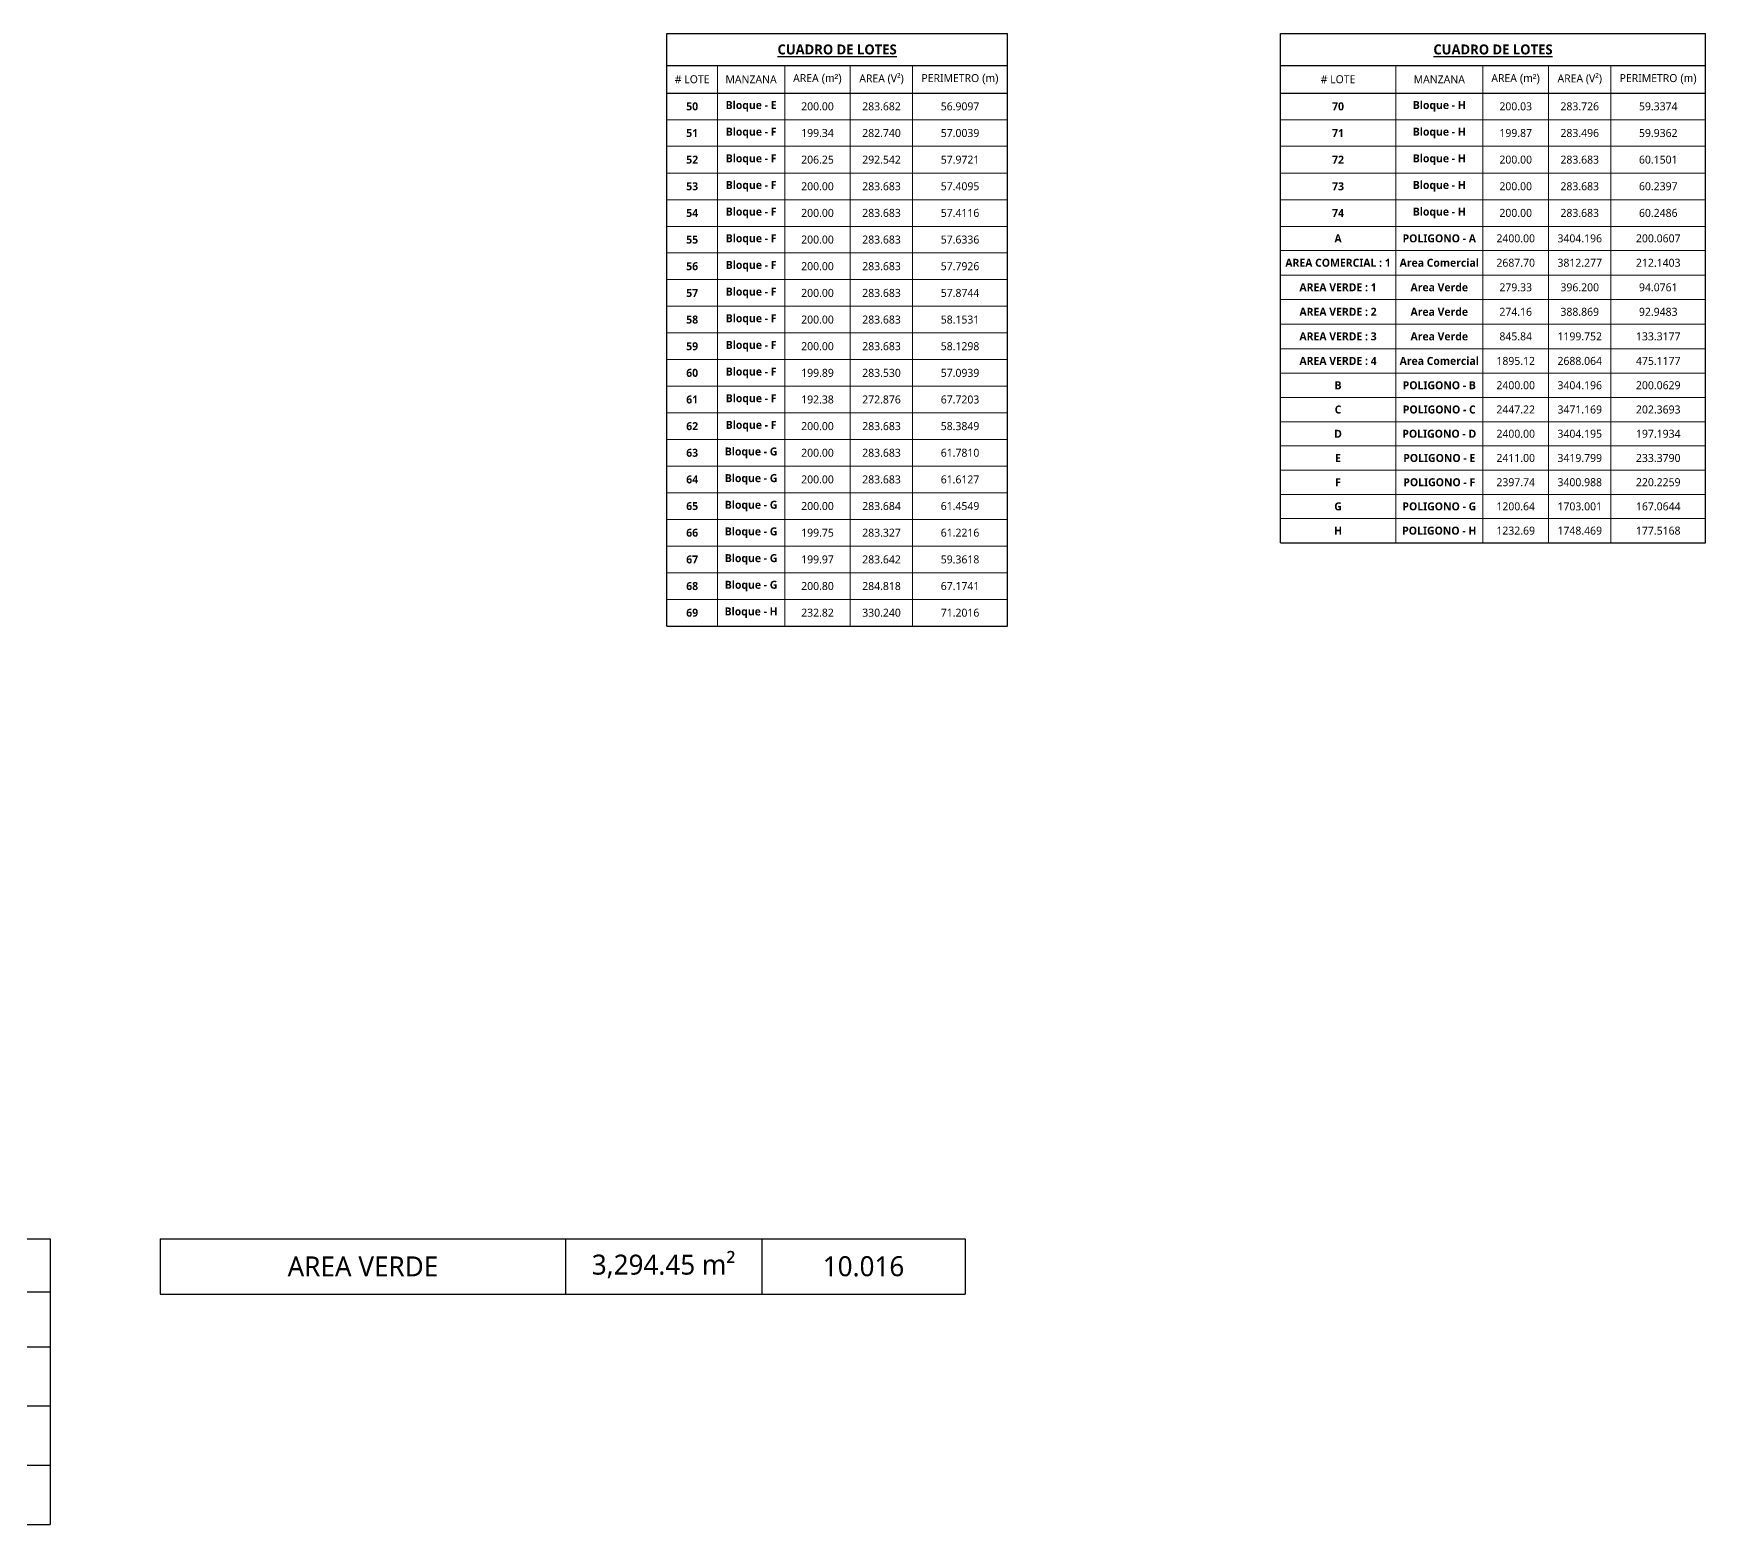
# Model space of a CAD drawing. Header units: millimetres. Extents: x 86 to 591881, y 99 to 1307229.
# Drawn here: x 590933.4 to 591142.3, y 1306850.6 to 1307037 of the extents above; entities that cross this region are included whole.
import ezdxf

# ---------------------------------------------------------------- set-up
doc = ezdxf.new("R2010")
doc.units = ezdxf.units.MM
for name, color, linetype in [('C-ANNO-TABL', 1, 'Continuous'), ('C-ANNO-TABL-TEXT', 150, 'Continuous'), ('C-ANNO-TABL-TITL', 150, 'Continuous'), ('C-ANNO-TABL-TTBL', 5, 'Continuous')]:
    doc.layers.add(name, color=color, linetype=linetype)
doc.layers.add('COTAS', color=40, linetype='Continuous', lineweight=5)
doc.styles.add('ST - ETIQUETAS', font='', dxfattribs={"height": 2.5})
doc.styles.get('ST - ETIQUETAS').set_extended_font_data('Roboto Thin')

# ---------------------------------------------------------------- blocks, each defined once
blk = doc.blocks.new('*T197')
at = {"layer": 'COTAS', "color": 0, "linetype": 'ByBlock', "lineweight": -2, "transparency": 16777216}
for p, q in [((0, 0), (100.58, 0)), ((0, 0), (0, -13.47)), ((100.58, 0), (100.58, -13.47)), ((0, -6.62), (100.58, -6.62)), ((50.64, -6.62), (50.64, -13.47)), ((75.15, -6.62), (75.15, -13.47))]:
    blk.add_line(p, q, dxfattribs=at)
at = {"layer": 'COTAS', "color": 4, "linetype": 'ByBlock', "lineweight": -2, "transparency": 16777216}
for p, q in [((114.33, 0), (214.91, 0)), ((114.33, 0), (114.33, -6.89)), ((164.97, 0), (164.97, -6.89)), ((189.48, 0), (189.48, -6.89)), ((214.91, 0), (214.91, -6.89)), ((114.33, -6.89), (214.91, -6.89)), ((0, -13.47), (100.58, -13.47)), ((0, -13.47), (0, -35.71)), ((50.64, -13.47), (50.64, -35.71)), ((75.15, -13.47), (75.15, -35.71)), ((100.58, -13.47), (100.58, -35.71)), ((0, -20.88), (100.58, -20.88)), ((0, -28.29), (100.58, -28.29)), ((0, -35.71), (100.58, -35.71))]:
    blk.add_line(p, q, dxfattribs=at)
at = {"layer": 'COTAS', "color": 0, "transparency": 16777216, "char_height": 2.5, "attachment_point": 5, "style": 'ST - ETIQUETAS'}
for s, insert, width in [('CUADRO DE APROVECHAMIENTO DE AREAS', (50.29, -3.31), 100.4601), ('AREAS', (25.32, -10.04), 50.5179), ('TOTAL', (62.89, -10.04), 24.3937), ('PORCENTAJE', (87.87, -10.04), 25.3085)]:
    blk.add_mtext(s, dxfattribs=dict(at, insert=insert, width=width))
at = {"layer": 'COTAS', "color": 3, "transparency": 16777216, "char_height": 2.5, "attachment_point": 5, "style": 'ST - ETIQUETAS'}
for s, insert, width in [('3,294.45 m²', (177.22, -3.44), 24.3937), ('AREA VERDE', (139.65, -3.44), 50.5179), ('10.016', (202.2, -3.44), 25.3085), ('AREA TOTAL DE TERRENO', (25.32, -17.18), 50.5179), ('32,891.24 m²', (62.89, -17.18), 24.3937), ('100.000', (87.87, -17.18), 25.3085), ('19,576.89 m²', (62.89, -24.59), 24.3937), ('AREA DE LOTES', (25.32, -24.59), 50.5179), ('59.520', (87.87, -24.59), 25.3085), ('AREA DE CALLES', (25.32, -32), 50.5179), ('10,019.678 m²', (62.89, -32), 24.3937), ('30.463', (87.87, -32), 25.3085)]:
    blk.add_mtext(s, dxfattribs=dict(at, insert=insert, width=width))
blk = doc.blocks.new('*T199')
at = {"layer": 'COTAS', "color": 4, "linetype": 'ByBlock', "lineweight": -2, "transparency": 16777216}
for p, q in [((0, 0), (100.58, 0)), ((0, 0), (0, -6.89)), ((50.64, 0), (50.64, -6.89)), ((75.15, 0), (75.15, -6.89)), ((100.58, 0), (100.58, -6.89)), ((0, -6.89), (100.58, -6.89))]:
    blk.add_line(p, q, dxfattribs=at)
at = {"layer": 'COTAS', "color": 3, "transparency": 16777216, "char_height": 2.5, "attachment_point": 5, "style": 'ST - ETIQUETAS'}
for s, insert, width in [('3,294.45 m²', (62.89, -3.44), 24.3937), ('AREA VERDE', (25.32, -3.44), 50.5179), ('10.016', (87.87, -3.44), 25.3085)]:
    blk.add_mtext(s, dxfattribs=dict(at, insert=insert, width=width))

msp = doc.modelspace()

# ---------------------------------------------------------------- linework, layer by layer
at = {"layer": 'C-ANNO-TABL', "color": 4, "linetype": 'Continuous', "lineweight": 30}
for p, q in [((591012.52, 1307032.99), (591055.06, 1307032.99)), ((591089.18, 1307032.99), (591142.3, 1307032.99)), ((591012.52, 1307029.55), (591055.06, 1307029.55)), ((591089.18, 1307029.55), (591142.3, 1307029.55))]:
    msp.add_line(p, q, dxfattribs=at)
at = {"layer": 'C-ANNO-TABL', "color": 1, "linetype": 'Continuous', "lineweight": 15}
for p, q in [((591018.84, 1306962.93), (591018.84, 1307032.99)), ((591027.24, 1306962.93), (591027.24, 1307032.99)), ((591035.44, 1306962.93), (591035.44, 1307032.99)), ((591043.23, 1306962.93), (591043.23, 1307032.99)), ((591103.58, 1306973.33), (591103.58, 1307032.99)), ((591114.47, 1306973.33), (591114.47, 1307032.99)), ((591122.68, 1306973.33), (591122.68, 1307032.99)), ((591130.47, 1306973.33), (591130.47, 1307032.99))]:
    msp.add_line(p, q, dxfattribs=at)
at = {"layer": 'C-ANNO-TABL', "color": 8, "linetype": 'Continuous', "lineweight": 15}
for p, q in [((591012.52, 1307026.22), (591055.06, 1307026.22)), ((591089.18, 1307026.22), (591142.3, 1307026.22)), ((591012.52, 1307022.89), (591055.06, 1307022.89)), ((591089.18, 1307022.89), (591142.3, 1307022.89)), ((591012.52, 1307019.55), (591055.06, 1307019.55)), ((591089.18, 1307019.55), (591142.3, 1307019.55)), ((591012.52, 1307016.22), (591055.06, 1307016.22)), ((591089.18, 1307016.22), (591142.3, 1307016.22)), ((591012.52, 1307012.89), (591055.06, 1307012.89)), ((591089.18, 1307012.89), (591142.3, 1307012.89)), ((591012.52, 1307009.56), (591055.06, 1307009.56)), ((591089.18, 1307009.86), (591142.3, 1307009.86)), ((591012.52, 1307006.23), (591055.06, 1307006.23)), ((591089.18, 1307006.8), (591142.3, 1307006.8)), ((591012.52, 1307002.9), (591055.06, 1307002.9)), ((591089.18, 1307003.73), (591142.3, 1307003.73)), ((591089.18, 1307000.66), (591142.3, 1307000.66)), ((591012.52, 1306999.57), (591055.06, 1306999.57)), ((591089.18, 1306997.6), (591142.3, 1306997.6)), ((591012.52, 1306996.24), (591055.06, 1306996.24)), ((591089.18, 1306994.53), (591142.3, 1306994.53)), ((591012.52, 1306992.91), (591055.06, 1306992.91)), ((591089.18, 1306991.5), (591142.3, 1306991.5)), ((591012.52, 1306989.58), (591055.06, 1306989.58)), ((591089.18, 1306988.47), (591142.3, 1306988.47)), ((591012.52, 1306986.24), (591055.06, 1306986.24)), ((591089.18, 1306985.45), (591142.3, 1306985.45)), ((591012.52, 1306982.91), (591055.06, 1306982.91)), ((591089.18, 1306982.42), (591142.3, 1306982.42)), ((591012.52, 1306979.58), (591055.06, 1306979.58)), ((591089.18, 1306979.39), (591142.3, 1306979.39)), ((591012.52, 1306976.25), (591055.06, 1306976.25)), ((591089.18, 1306976.36), (591142.3, 1306976.36)), ((591012.52, 1306972.92), (591055.06, 1306972.92)), ((591012.52, 1306969.59), (591055.06, 1306969.59)), ((591012.52, 1306966.26), (591055.06, 1306966.26))]:
    msp.add_line(p, q, dxfattribs=at)
at = {"layer": 'C-ANNO-TABL-TTBL', "color": 4, "linetype": 'Continuous', "lineweight": 30}
for p, q in [((591012.52, 1307037), (591055.06, 1307037)), ((591012.52, 1306962.93), (591012.52, 1307037)), ((591055.06, 1306962.93), (591055.06, 1307037)), ((591089.18, 1307037), (591142.3, 1307037)), ((591089.18, 1306973.33), (591089.18, 1307037)), ((591142.3, 1306973.33), (591142.3, 1307037)), ((591089.18, 1306973.33), (591142.3, 1306973.33)), ((591012.52, 1306962.93), (591055.06, 1306962.93))]:
    msp.add_line(p, q, dxfattribs=at)

# ---------------------------------------------------------------- block references
for name, p in [('*T197', (590834.89, 1306886.33)), ('*T199', (590949.22, 1306886.33))]:
    msp.add_blockref(name, p)

# ---------------------------------------------------------------- texts
at = {"layer": 'C-ANNO-TABL-TEXT', "color": 2, "linetype": 'Continuous', "lineweight": -3, "char_height": 1, "attachment_point": 5, "style": 'ST - ETIQUETAS'}
for s, insert in [('{\\fRoboto Thin|b1|i0|c0|p2;\\C256;50}', (591015.68, 1307027.88)), ('{\\fRoboto Thin|b1|i0|c0|p2;\\C2;Bloque - E}', (591023.04, 1307027.88)), ('{\\C2;200.00}', (591031.34, 1307027.88)), ('{\\C2;283.682}', (591039.34, 1307027.88)), ('{\\C2;56.9097}', (591049.15, 1307027.88)), ('{\\fRoboto Thin|b1|i0|c0|p2;\\C256;70}', (591096.38, 1307027.88)), ('{\\fRoboto Thin|b1|i0|c0|p2;\\C2;Bloque - H}', (591109.03, 1307027.88)), ('{\\C2;200.03}', (591118.58, 1307027.88)), ('{\\C2;283.726}', (591126.58, 1307027.88)), ('{\\C2;59.3374}', (591136.39, 1307027.88)), ('{\\fRoboto Thin|b1|i0|c0|p2;\\C256;51}', (591015.68, 1307024.55)), ('{\\fRoboto Thin|b1|i0|c0|p2;\\C2;Bloque - F}', (591023.04, 1307024.55)), ('{\\C2;199.34}', (591031.34, 1307024.55)), ('{\\C2;282.740}', (591039.34, 1307024.55)), ('{\\C2;57.0039}', (591049.15, 1307024.55)), ('{\\fRoboto Thin|b1|i0|c0|p2;\\C256;71}', (591096.38, 1307024.55)), ('{\\fRoboto Thin|b1|i0|c0|p2;\\C2;Bloque - H}', (591109.03, 1307024.55)), ('{\\C2;199.87}', (591118.58, 1307024.55)), ('{\\C2;283.496}', (591126.58, 1307024.55)), ('{\\C2;59.9362}', (591136.39, 1307024.55)), ('{\\fRoboto Thin|b1|i0|c0|p2;\\C256;52}', (591015.68, 1307021.22)), ('{\\fRoboto Thin|b1|i0|c0|p2;\\C2;Bloque - F}', (591023.04, 1307021.22)), ('{\\C2;206.25}', (591031.34, 1307021.22)), ('{\\C2;292.542}', (591039.34, 1307021.22)), ('{\\C2;57.9721}', (591049.15, 1307021.22)), ('{\\fRoboto Thin|b1|i0|c0|p2;\\C256;72}', (591096.38, 1307021.22)), ('{\\fRoboto Thin|b1|i0|c0|p2;\\C2;Bloque - H}', (591109.03, 1307021.22)), ('{\\C2;200.00}', (591118.58, 1307021.22)), ('{\\C2;283.683}', (591126.58, 1307021.22)), ('{\\C2;60.1501}', (591136.39, 1307021.22)), ('{\\fRoboto Thin|b1|i0|c0|p2;\\C256;53}', (591015.68, 1307017.89)), ('{\\fRoboto Thin|b1|i0|c0|p2;\\C2;Bloque - F}', (591023.04, 1307017.89)), ('{\\C2;200.00}', (591031.34, 1307017.89)), ('{\\C2;283.683}', (591039.34, 1307017.89)), ('{\\C2;57.4095}', (591049.15, 1307017.89)), ('{\\fRoboto Thin|b1|i0|c0|p2;\\C256;73}', (591096.38, 1307017.89)), ('{\\fRoboto Thin|b1|i0|c0|p2;\\C2;Bloque - H}', (591109.03, 1307017.89)), ('{\\C2;200.00}', (591118.58, 1307017.89)), ('{\\C2;283.683}', (591126.58, 1307017.89)), ('{\\C2;60.2397}', (591136.39, 1307017.89)), ('{\\fRoboto Thin|b1|i0|c0|p2;\\C2;Bloque - F}', (591023.04, 1307014.56)), ('{\\fRoboto Thin|b1|i0|c0|p2;\\C2;Bloque - H}', (591109.03, 1307014.56)), ('{\\fRoboto Thin|b1|i0|c0|p2;\\C256;54}', (591015.68, 1307014.56)), ('{\\C2;200.00}', (591031.34, 1307014.56)), ('{\\C2;283.683}', (591039.34, 1307014.56)), ('{\\C2;57.4116}', (591049.15, 1307014.56)), ('{\\fRoboto Thin|b1|i0|c0|p2;\\C256;74}', (591096.38, 1307014.56)), ('{\\C2;200.00}', (591118.58, 1307014.56)), ('{\\C2;283.683}', (591126.58, 1307014.56)), ('{\\C2;60.2486}', (591136.39, 1307014.56)), ('{\\fRoboto Thin|b1|i0|c0|p2;\\C256;55}', (591015.68, 1307011.23)), ('{\\fRoboto Thin|b1|i0|c0|p2;\\C2;Bloque - F}', (591023.04, 1307011.23)), ('{\\C2;200.00}', (591031.34, 1307011.23)), ('{\\C2;283.683}', (591039.34, 1307011.23)), ('{\\C2;57.6336}', (591049.15, 1307011.23)), ('{\\fRoboto Thin|b1|i0|c0|p2;\\C256;A}', (591096.38, 1307011.38)), ('{\\fRoboto Thin|b1|i0|c0|p2;\\C2;POLIGONO - A}', (591109.03, 1307011.38)), ('{\\C2;2400.00}', (591118.58, 1307011.38)), ('{\\C2;3404.196}', (591126.58, 1307011.38)), ('{\\C2;200.0607}', (591136.39, 1307011.38)), ('{\\fRoboto Thin|b1|i0|c0|p2;\\C2;Area Comercial}', (591109.03, 1307008.33)), ('{\\fRoboto Thin|b1|i0|c0|p2;\\C256;56}', (591015.68, 1307007.9)), ('{\\fRoboto Thin|b1|i0|c0|p2;\\C2;Bloque - F}', (591023.04, 1307007.9)), ('{\\C2;200.00}', (591031.34, 1307007.9)), ('{\\C2;283.683}', (591039.34, 1307007.9)), ('{\\C2;57.7926}', (591049.15, 1307007.9)), ('{\\fRoboto Thin|b1|i0|c0|p2;\\C256;AREA COMERCIAL : 1}', (591096.38, 1307008.33)), ('{\\C2;2687.70}', (591118.58, 1307008.33)), ('{\\C2;3812.277}', (591126.58, 1307008.33)), ('{\\C2;212.1403}', (591136.39, 1307008.33)), ('{\\fRoboto Thin|b1|i0|c0|p2;\\C256;57}', (591015.68, 1307004.56)), ('{\\fRoboto Thin|b1|i0|c0|p2;\\C2;Bloque - F}', (591023.04, 1307004.56)), ('{\\C2;200.00}', (591031.34, 1307004.56)), ('{\\C2;283.683}', (591039.34, 1307004.56)), ('{\\C2;57.8744}', (591049.15, 1307004.56)), ('{\\fRoboto Thin|b1|i0|c0|p2;\\C256;AREA VERDE : 1}', (591096.38, 1307005.26)), ('{\\fRoboto Thin|b1|i0|c0|p2;\\C2;Area Verde}', (591109.03, 1307005.26)), ('{\\C2;279.33}', (591118.58, 1307005.26)), ('{\\C2;396.200}', (591126.58, 1307005.26)), ('{\\C2;94.0761}', (591136.39, 1307005.26)), ('{\\fRoboto Thin|b1|i0|c0|p2;\\C256;AREA VERDE : 2}', (591096.38, 1307002.2)), ('{\\fRoboto Thin|b1|i0|c0|p2;\\C2;Area Verde}', (591109.03, 1307002.2)), ('{\\C2;274.16}', (591118.58, 1307002.2)), ('{\\C2;388.869}', (591126.58, 1307002.2)), ('{\\C2;92.9483}', (591136.39, 1307002.2)), ('{\\fRoboto Thin|b1|i0|c0|p2;\\C256;58}', (591015.68, 1307001.23)), ('{\\fRoboto Thin|b1|i0|c0|p2;\\C2;Bloque - F}', (591023.04, 1307001.23)), ('{\\C2;200.00}', (591031.34, 1307001.23)), ('{\\C2;283.683}', (591039.34, 1307001.23)), ('{\\C2;58.1531}', (591049.15, 1307001.23)), ('{\\fRoboto Thin|b1|i0|c0|p2;\\C2;Bloque - F}', (591023.04, 1306997.9)), ('{\\fRoboto Thin|b1|i0|c0|p2;\\C256;AREA VERDE : 3}', (591096.38, 1306999.13)), ('{\\fRoboto Thin|b1|i0|c0|p2;\\C2;Area Verde}', (591109.03, 1306999.13)), ('{\\C2;845.84}', (591118.58, 1306999.13)), ('{\\C2;1199.752}', (591126.58, 1306999.13)), ('{\\C2;133.3177}', (591136.39, 1306999.13)), ('{\\fRoboto Thin|b1|i0|c0|p2;\\C256;59}', (591015.68, 1306997.9)), ('{\\C2;200.00}', (591031.34, 1306997.9)), ('{\\C2;283.683}', (591039.34, 1306997.9)), ('{\\C2;58.1298}', (591049.15, 1306997.9)), ('{\\fRoboto Thin|b1|i0|c0|p2;\\C256;AREA VERDE : 4}', (591096.38, 1306996.06)), ('{\\fRoboto Thin|b1|i0|c0|p2;\\C2;Area Comercial}', (591109.03, 1306996.06)), ('{\\C2;1895.12}', (591118.58, 1306996.06)), ('{\\C2;2688.064}', (591126.58, 1306996.06)), ('{\\C2;475.1177}', (591136.39, 1306996.06)), ('{\\fRoboto Thin|b1|i0|c0|p2;\\C256;60}', (591015.68, 1306994.57)), ('{\\fRoboto Thin|b1|i0|c0|p2;\\C2;Bloque - F}', (591023.04, 1306994.57)), ('{\\C2;199.89}', (591031.34, 1306994.57)), ('{\\C2;283.530}', (591039.34, 1306994.57)), ('{\\C2;57.0939}', (591049.15, 1306994.57)), ('{\\fRoboto Thin|b1|i0|c0|p2;\\C256;B}', (591096.38, 1306993.02)), ('{\\fRoboto Thin|b1|i0|c0|p2;\\C2;POLIGONO - B}', (591109.03, 1306993.02)), ('{\\C2;2400.00}', (591118.58, 1306993.02)), ('{\\C2;3404.196}', (591126.58, 1306993.02)), ('{\\C2;200.0629}', (591136.39, 1306993.02)), ('{\\fRoboto Thin|b1|i0|c0|p2;\\C256;61}', (591015.68, 1306991.24)), ('{\\fRoboto Thin|b1|i0|c0|p2;\\C2;Bloque - F}', (591023.04, 1306991.24)), ('{\\C2;192.38}', (591031.34, 1306991.24)), ('{\\C2;272.876}', (591039.34, 1306991.24)), ('{\\C2;67.7203}', (591049.15, 1306991.24)), ('{\\fRoboto Thin|b1|i0|c0|p2;\\C256;C}', (591096.38, 1306989.99)), ('{\\fRoboto Thin|b1|i0|c0|p2;\\C2;POLIGONO - C}', (591109.03, 1306989.99)), ('{\\C2;2447.22}', (591118.58, 1306989.99)), ('{\\C2;3471.169}', (591126.58, 1306989.99)), ('{\\C2;202.3693}', (591136.39, 1306989.99)), ('{\\fRoboto Thin|b1|i0|c0|p2;\\C256;62}', (591015.68, 1306987.91)), ('{\\fRoboto Thin|b1|i0|c0|p2;\\C2;Bloque - F}', (591023.04, 1306987.91)), ('{\\C2;200.00}', (591031.34, 1306987.91)), ('{\\C2;283.683}', (591039.34, 1306987.91)), ('{\\C2;58.3849}', (591049.15, 1306987.91)), ('{\\fRoboto Thin|b1|i0|c0|p2;\\C256;D}', (591096.38, 1306986.96)), ('{\\fRoboto Thin|b1|i0|c0|p2;\\C2;POLIGONO - D}', (591109.03, 1306986.96)), ('{\\C2;2400.00}', (591118.58, 1306986.96)), ('{\\C2;3404.195}', (591126.58, 1306986.96)), ('{\\C2;197.1934}', (591136.39, 1306986.96)), ('{\\fRoboto Thin|b1|i0|c0|p2;\\C256;63}', (591015.68, 1306984.58)), ('{\\fRoboto Thin|b1|i0|c0|p2;\\C2;Bloque - G}', (591023.04, 1306984.58)), ('{\\C2;200.00}', (591031.34, 1306984.58)), ('{\\C2;283.683}', (591039.34, 1306984.58)), ('{\\C2;61.7810}', (591049.15, 1306984.58)), ('{\\fRoboto Thin|b1|i0|c0|p2;\\C256;E}', (591096.38, 1306983.93)), ('{\\fRoboto Thin|b1|i0|c0|p2;\\C2;POLIGONO - E}', (591109.03, 1306983.93)), ('{\\C2;2411.00}', (591118.58, 1306983.93)), ('{\\C2;3419.799}', (591126.58, 1306983.93)), ('{\\C2;233.3790}', (591136.39, 1306983.93)), ('{\\fRoboto Thin|b1|i0|c0|p2;\\C256;64}', (591015.68, 1306981.25)), ('{\\fRoboto Thin|b1|i0|c0|p2;\\C2;Bloque - G}', (591023.04, 1306981.25)), ('{\\C2;200.00}', (591031.34, 1306981.25)), ('{\\C2;283.683}', (591039.34, 1306981.25)), ('{\\C2;61.6127}', (591049.15, 1306981.25)), ('{\\fRoboto Thin|b1|i0|c0|p2;\\C256;F}', (591096.38, 1306980.9)), ('{\\fRoboto Thin|b1|i0|c0|p2;\\C2;POLIGONO - F}', (591109.03, 1306980.9)), ('{\\C2;2397.74}', (591118.58, 1306980.9)), ('{\\C2;3400.988}', (591126.58, 1306980.9)), ('{\\C2;220.2259}', (591136.39, 1306980.9)), ('{\\fRoboto Thin|b1|i0|c0|p2;\\C256;65}', (591015.68, 1306977.92)), ('{\\fRoboto Thin|b1|i0|c0|p2;\\C2;Bloque - G}', (591023.04, 1306977.92)), ('{\\C2;200.00}', (591031.34, 1306977.92)), ('{\\C2;283.684}', (591039.34, 1306977.92)), ('{\\C2;61.4549}', (591049.15, 1306977.92)), ('{\\fRoboto Thin|b1|i0|c0|p2;\\C256;G}', (591096.38, 1306977.88)), ('{\\fRoboto Thin|b1|i0|c0|p2;\\C2;POLIGONO - G}', (591109.03, 1306977.88)), ('{\\C2;1200.64}', (591118.58, 1306977.88)), ('{\\C2;1703.001}', (591126.58, 1306977.88)), ('{\\C2;167.0644}', (591136.39, 1306977.88)), ('{\\fRoboto Thin|b1|i0|c0|p2;\\C256;66}', (591015.68, 1306974.59)), ('{\\fRoboto Thin|b1|i0|c0|p2;\\C2;Bloque - G}', (591023.04, 1306974.59)), ('{\\C2;199.75}', (591031.34, 1306974.59)), ('{\\C2;283.327}', (591039.34, 1306974.59)), ('{\\C2;61.2216}', (591049.15, 1306974.59)), ('{\\fRoboto Thin|b1|i0|c0|p2;\\C256;H}', (591096.38, 1306974.85)), ('{\\fRoboto Thin|b1|i0|c0|p2;\\C2;POLIGONO - H}', (591109.03, 1306974.85)), ('{\\C2;1232.69}', (591118.58, 1306974.85)), ('{\\C2;1748.469}', (591126.58, 1306974.85)), ('{\\C2;177.5168}', (591136.39, 1306974.85)), ('{\\fRoboto Thin|b1|i0|c0|p2;\\C256;67}', (591015.68, 1306971.25)), ('{\\fRoboto Thin|b1|i0|c0|p2;\\C2;Bloque - G}', (591023.04, 1306971.25)), ('{\\C2;199.97}', (591031.34, 1306971.25)), ('{\\C2;283.642}', (591039.34, 1306971.25)), ('{\\C2;59.3618}', (591049.15, 1306971.25)), ('{\\fRoboto Thin|b1|i0|c0|p2;\\C256;68}', (591015.68, 1306967.92)), ('{\\fRoboto Thin|b1|i0|c0|p2;\\C2;Bloque - G}', (591023.04, 1306967.92)), ('{\\C2;200.80}', (591031.34, 1306967.92)), ('{\\C2;284.818}', (591039.34, 1306967.92)), ('{\\C2;67.1741}', (591049.15, 1306967.92)), ('{\\fRoboto Thin|b1|i0|c0|p2;\\C256;69}', (591015.68, 1306964.59)), ('{\\fRoboto Thin|b1|i0|c0|p2;\\C2;Bloque - H}', (591023.04, 1306964.59)), ('{\\C2;232.82}', (591031.34, 1306964.59)), ('{\\C2;330.240}', (591039.34, 1306964.59)), ('{\\C2;71.2016}', (591049.15, 1306964.59))]:
    msp.add_mtext(s, dxfattribs=dict(at, insert=insert))
at = {"layer": 'C-ANNO-TABL-TITL', "color": 3, "linetype": 'Continuous', "lineweight": -3, "char_height": 1.25, "attachment_point": 5, "style": 'ST - ETIQUETAS'}
for insert, width in [((591033.79, 1307034.99), 30.0424), ((591115.74, 1307034.99), 40.6217)]:
    msp.add_mtext('{\\fRoboto Thin|b1|i0|c0|p2;\\L\\C256;CUADRO DE LOTES}', dxfattribs=dict(at, insert=insert, width=width))
at = {"layer": 'C-ANNO-TABL-TITL', "color": 3, "linetype": 'Continuous', "lineweight": -3, "char_height": 1, "attachment_point": 5, "style": 'ST - ETIQUETAS'}
for s, insert in [('{\\C256;AREA \\fSwis721 BT|b0|i0|c0|p34;(m²)}', (591031.34, 1307031.27)), ('{\\C256;AREA (V²)}', (591039.34, 1307031.27)), ('{\\C256;PERIMETRO \\fSwis721 BT|b0|i0|c0|p34;(m)}', (591049.15, 1307031.27)), ('{\\C256;AREA \\fSwis721 BT|b0|i0|c0|p34;(m²)}', (591118.58, 1307031.27)), ('{\\C256;AREA (V²)}', (591126.58, 1307031.27)), ('{\\C256;PERIMETRO \\fSwis721 BT|b0|i0|c0|p34;(m)}', (591136.39, 1307031.27)), ('{\\C256;# LOTE}', (591015.68, 1307031.27)), ('{\\C256;MANZANA}', (591023.04, 1307031.27)), ('{\\C256;# LOTE}', (591096.38, 1307031.27)), ('{\\C256;MANZANA}', (591109.03, 1307031.27))]:
    msp.add_mtext(s, dxfattribs=dict(at, insert=insert))

doc.saveas('drawing.dxf')
